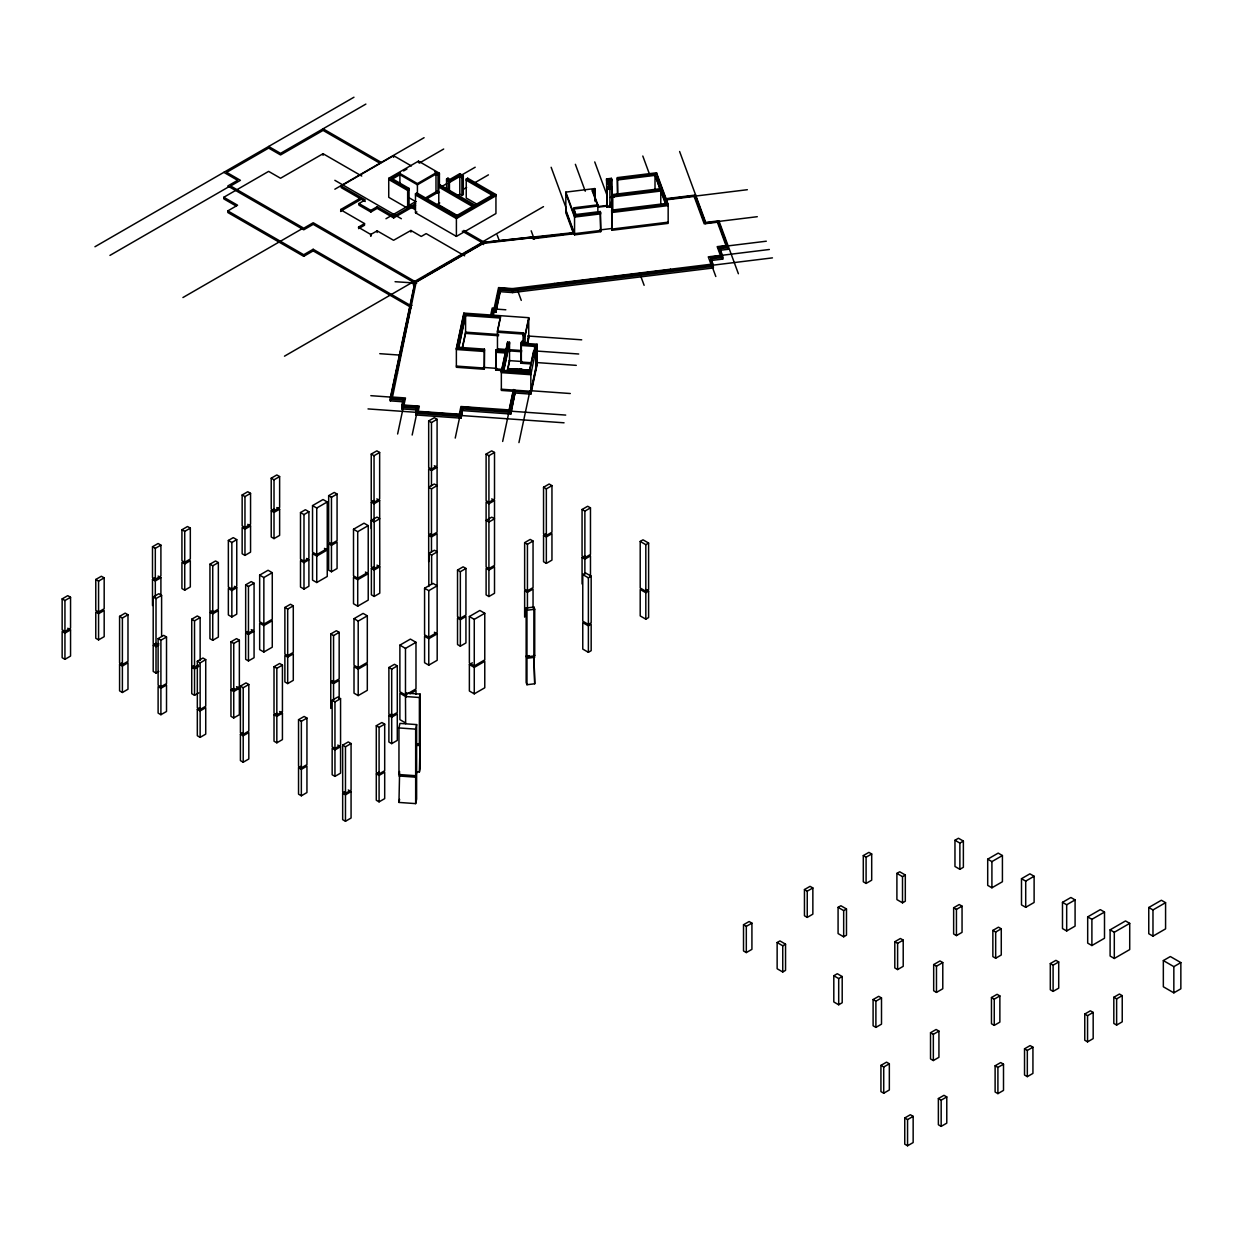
<?xml version="1.0" encoding="UTF-8"?>
<svg xmlns="http://www.w3.org/2000/svg" width="1243" height="1243" viewBox="0 0 1243 1243"><rect width="100%" height="100%" fill="white"/><g stroke="black" fill="none" stroke-linecap="round" stroke-linejoin="round"><path stroke-width="1.5" d="M390.286 399.252L403.26 400.184L403.26 401.8L390.286 400.868L390.286 399.252L414.758 284.196L413.36 283.388L413.36 285.004L414.758 285.812M390.286 400.868L414.354 287.708M396.766 373.211L411.215 305.327M533.915 239.138L533.915 237.522L483.403 243.364L416.156 282.177L392.493 397.045L405.482 397.962L405.234 399.096L403.26 398.972L401.753 406.057L417.089 407.145L416.001 412.319M462.676 410.61L510.842 414.028L515.317 391.405L510.842 412.412L462.676 408.994L461.06 418.161L416.032 414.976L417.089 409.972L401.753 408.885L403.26 400.184M401.753 408.885L403.26 401.8M404.053 399.019L402.639 405.669L417.974 406.756L416.887 411.915L460.33 414.991L461.976 407.269L478.695 408.465M404.441 399.05L403.089 405.467L418.425 406.554L417.322 411.713L459.988 414.742L461.635 407.02L478.741 408.232M397.62 433.993L403.524 406.181M405.234 399.096L403.959 405.063L419.311 406.15L418.207 411.309L459.304 414.23L460.935 406.508L509.117 409.926L513.312 390.178M416.032 414.976L417.089 408.357L401.753 407.269M412.163 435.034L416.98 412.381M528.741 318.907L525.136 335.89L523.163 335.75L523.521 334.103L497.464 332.254L500.478 316.841L465.581 314.37L458.574 347.294L484.428 349.128L484.428 368.13L484.195 369.264L456.367 367.291L456.367 348.289L463.857 313.096L528.741 317.695L528.741 338.329L527.576 343.798M463.857 314.308L456.367 349.501L484.195 351.474L484.428 350.34M458.962 346.673L465.581 315.582L500.478 318.053M462.07 348.63L465.581 332.161L498.645 334.507M462.458 348.009L465.581 333.373L465.581 314.37M455.233 438.08L460.05 415.442M461.06 418.161L462.676 407.782L565.705 415.084M398.956 727.947L399.92 723.395L416.623 724.591L416.623 771.173L415.659 775.71L398.956 774.529L398.956 727.947L415.659 729.128L416.623 724.591M406.352 693.112L405.638 696.531L419.388 697.494L420.118 694.091L406.352 693.112L406.352 696.997M490.612 315.598L492.212 308.062L494.17 308.202L498.552 287.599L512.551 288.594L710.996 264.246L708.277 256.85L720.381 255.374L717.18 246.642L725.99 245.57L717.382 222.186M491.327 315.971L492.896 308.575L494.869 308.715L499.251 288.112L512.458 289.044M491.684 316.157L493.238 308.839L495.211 308.979L499.593 288.36L512.458 289.277M492.399 316.514L493.937 309.336L495.895 309.476L500.276 288.873L512.644 289.759L772.447 257.876M492.787 315.94L493.937 310.548L495.895 310.688L500.276 290.085L512.644 290.971L713.342 266.344L713.342 267.96L512.644 292.587L500.276 291.701L495.895 312.319L493.937 312.179L493.176 315.769M398.956 774.529L399.593 771.499M415.659 803.615L415.659 777.17L416.623 772.633L416.623 799.078L415.659 803.615L398.956 802.434L399.593 772.96M478.4 408.9L478.633 407.766M497.464 350.044L497.464 331.042L500.478 316.841M398.956 802.434L399.593 799.404M502.25 370.554L495.693 370.088L495.941 349.936L521.656 351.753M495.941 351.163L495.693 352.297L505.528 352.981L505.761 350.635M512.551 288.594L512.644 289.759M495.941 367.742L495.693 368.876L502.25 369.342M495.693 370.088L495.941 349.936M415.954 743.842L419.388 744.091L420.118 740.688L420.118 694.091M419.388 771.996L420.118 742.133L420.118 768.578L419.388 771.996L415.954 771.748M537.069 363.22L530.839 392.508L501.349 390.426L501.349 371.408L507.579 342.12L509.537 342.26L509.537 361.278L507.548 370.663M507.579 343.332L501.349 372.636L530.839 374.718L535.717 350.573L533.76 350.433L529.114 372.232L503.555 370.414L503.555 371.626L509.537 343.472M503.555 370.414L509.537 342.26M507.144 371.315L509.537 360.05M507.905 370.134L518.719 370.911M508.232 368.612L519.046 369.373M512.893 372.48L513.639 368.985M523.303 344.451L523.66 341.592L521.687 341.452L520.801 345.43L534.863 346.424L534.506 348.133L536.463 348.273L537.069 345.43M523.163 342.866L523.521 332.891L497.464 331.042M521.345 344.311L521.687 341.452M523.66 341.592L523.303 343.239L537.069 344.218L537.069 364.836L530.839 394.124L515.317 393.021M525.136 343.006L525.136 334.662L528.741 317.695M502.669 441.451L513.716 389.51M511.898 400.619L514.105 390.224M512.287 400.65L514.493 390.255M510.842 411.2L515.286 390.318M518.937 372.185L519.652 368.845L521.625 368.985L520.91 372.325M531.351 363.966L520.801 363.22L521.05 343.084M519.31 372.822L520.087 369.155L521.066 369.233L520.289 372.9M520.273 369.466L519.698 370.973M520.755 369.497L520.677 371.051M527.141 343.037L528.741 335.486M527.141 344.249L528.741 336.698M521.656 371.113L530.621 372.045M521.982 369.591L530.947 370.507M534.506 351.691L534.863 345.212L520.801 344.218L520.801 363.22M529.502 371.626L533.76 351.645M536.463 366.063L537.069 344.218M518.937 442.601L529.984 390.659L570.288 393.518M535.717 368.363L530.839 391.296L501.349 389.214M536.463 364.852L537.069 362.008M484.195 369.264L484.428 349.128M484.428 366.918L484.195 368.052L456.367 366.079M358.481 227.112L364.541 223.585L364.541 225.201L358.59 228.634M360.501 198.088L340.768 209.492L340.691 211.403M94.95 246.751L353.96 97.218M365.877 104.086L280.561 153.34L268.659 146.472M109.943 255.405L229.007 186.668M236.077 205.965L223.802 198.88L223.802 197.264L268.628 171.379L280.545 178.246L323.056 153.712L361.729 176.04M411.34 307.549L313.174 250.884L303.727 256.338L227.795 212.506L227.795 210.89L237.599 205.219L223.802 197.264M334.849 189.216L424.081 137.693M365.24 201.506L341.141 187.6L341.141 185.984L393.611 155.686L411.386 165.956M388.733 178.308L407.657 189.231L407.657 208.234L388.733 197.311L388.733 178.308L418.471 161.139L439.416 173.243L439.416 185.129M182.923 297.543L301.987 228.805M396.999 174.75L400.308 172.855M403.602 170.944L406.912 169.032M439.416 174.455L438.018 175.263L435.982 174.082L417.415 184.803L399.904 174.688L391.545 179.52L391.545 178.308L399.904 173.476L417.415 183.591L435.982 172.87L438.018 174.051L439.416 173.243M419.171 163.175L443.689 149.02M340.8 211.092L362.148 198.756M415.535 205.313L393.674 217.929L377.142 208.373L370.849 212.025L358.932 205.142L358.932 203.526L365.24 199.89L341.141 185.984M358.932 203.526L370.849 210.393L377.142 206.758L393.674 216.298L415.535 203.681M407.657 189.231L409.056 188.423L409.056 207.426M409.056 189.635L407.657 190.443L388.733 179.52M227.795 210.89L303.727 254.722L313.174 249.268L411.34 305.933M478.011 204.815L466.234 198.025L466.234 179.023L467.648 178.215L495.941 194.545L495.941 213.547L456.399 236.388L415.488 212.771L415.488 193.753L416.902 192.945L456.399 215.754L473.521 205.872L473.521 207.084L438.779 187.025M446.563 189.091L446.563 178.976L447.962 178.169L449.997 179.349L459.801 173.678L463.297 175.698L463.297 194.716L461.899 195.524L459.801 194.296L456.834 196.021M456.989 215.319L438.779 204.815L438.779 185.813L440.177 185.005L474.919 205.064L493.129 194.545L493.129 195.757L466.234 180.235M448.024 190.583L448.583 180.157L446.563 178.976M448.024 180.468L449.438 181.276L459.801 175.294L461.899 176.506L463.297 175.698M385.967 218.737L415.721 201.552M440.504 187.242L447.107 183.436M460.33 175.807L475.199 167.215M425.153 198.134L437.381 191.065M463.297 176.91L461.899 177.718L459.801 176.506L449.438 182.503L446.563 180.188M425.619 199.486L437.381 192.696M435.982 172.87L435.982 191.873L438.018 193.053L439.416 192.245M358.466 227.314L370.492 234.306L370.694 235.984L370.942 234.383L377.142 230.856L393.58 240.287L410.905 230.468L421.253 236.45L426.163 233.606L464.633 255.825M415.488 212.771L416.902 211.963M436.386 204.909L439.758 202.966M463.251 189.402L466.622 187.46M475.012 182.612L488.437 174.859M478.244 204.365L483.201 201.49M486.51 199.579L489.82 197.668M415.488 193.753L456.399 217.37L495.941 194.545M495.941 195.757L456.399 218.582L415.488 194.965M284.476 356.182L413.002 281.975M483.045 241.546L543.502 206.633M413.36 282.177L483.403 241.748M427.934 274.408L483.403 242.385L533.309 236.854L534.335 238.64M428.214 274.579L483.403 242.711L574.406 233.202M413.36 283.388L483.403 242.96L484.49 243.581M62.15 598.893L67.759 595.661L70.556 597.277L70.556 628.181L64.947 631.413L62.15 629.797L62.15 598.893L64.947 600.509L70.556 597.277M95.773 579.487L101.367 576.255L104.179 577.871L104.179 608.759L98.57 612.007L95.773 610.375L95.773 579.487L98.57 581.102L104.179 577.871M152.501 546.734L158.11 543.502L160.906 545.118L160.906 576.006L155.313 579.238L152.501 577.622L152.501 546.734L155.313 548.349L160.906 545.118M181.929 529.751L187.522 526.519L190.319 528.135L190.319 559.024L184.725 562.256L181.929 560.64L181.929 529.751L184.725 531.367L190.319 528.135M242.152 494.978L247.761 491.731L250.558 493.347L250.558 524.251L244.964 527.483L242.152 525.867L242.152 494.978L244.964 496.594L250.558 493.347M271.223 478.182L276.832 474.95L279.628 476.566L279.628 507.47L274.019 510.702L271.223 509.086L271.223 478.182L274.019 479.814L279.628 476.566M152.501 605.527L152.501 579.331L155.313 577.715M276.832 507.548L279.628 509.164L279.628 535.376L274.019 538.607L271.223 536.992L271.223 510.78L274.019 509.164M371.237 454.083L376.847 450.852L379.643 452.468L379.643 499.049L374.05 502.296L371.237 500.68L371.237 454.083L374.05 455.699L379.643 452.468M428.68 420.926L434.289 417.695L437.085 419.311L437.085 465.892L431.476 469.139L428.68 467.508L428.68 420.926L431.476 422.542L437.085 419.311M64.947 633.107L70.556 629.875L70.556 656.071L64.947 659.318L62.15 657.702L62.15 631.491L64.947 633.107L64.947 659.318M98.57 613.7L104.179 610.468L104.179 636.665L98.57 639.896L95.773 638.28L95.773 612.084L98.57 613.7L98.57 639.896M152.501 579.331L155.313 580.947L160.906 577.715L160.906 596.422M184.725 563.965L190.319 560.717L190.319 586.929L184.725 590.161L181.929 588.545L181.929 562.349L184.725 563.965L184.725 590.161M244.964 529.176L250.558 525.944L250.558 552.156L244.964 555.388L242.152 553.772L242.152 527.56L244.964 529.176L244.964 555.388M271.223 510.78L274.019 512.396L279.628 509.164M228.355 540.456L233.249 537.629L236.76 539.648L236.76 586.23L231.851 589.073L228.355 587.038L228.355 540.456L231.851 542.476L236.76 539.648M119.577 616.373L125.186 613.125L127.982 614.757L127.982 661.338L122.389 664.57L119.577 662.954L119.577 616.373L122.389 617.989L127.982 614.757M158.809 643.548L156.012 645.164L153.2 643.548L153.2 596.951L158.809 593.719L161.606 595.335L161.606 636.105M209.943 564.198L215.536 560.966L218.348 562.582L218.348 609.163L212.739 612.411L209.943 610.779L209.943 564.198L212.739 565.814L218.348 562.582M328.665 495.662L334.258 492.43L337.071 494.046L337.071 540.627L331.461 543.859L328.665 542.243L328.665 495.662L331.461 497.278L337.071 494.046M300.495 512.551L305.39 509.723L308.901 511.743L308.901 558.34L303.991 561.168L300.495 559.148L300.495 512.551L303.991 514.571L308.901 511.743M312.537 505.606L323.04 499.531L327.251 501.954L327.251 548.551L316.747 554.611L312.537 552.187L312.537 505.606L316.747 508.03L327.251 501.954M153.2 596.951L156.012 598.567L161.606 595.335M371.237 528.57L371.237 502.125L374.05 500.509M371.237 502.125L374.05 503.741L379.643 500.509L379.783 565.301L374.19 568.533L371.377 566.917L371.377 520.32L376.986 517.088L379.783 518.704L374.19 521.936L371.377 520.32M431.476 470.584L437.085 467.352L437.085 532.222L431.476 535.453L428.68 533.837L428.68 468.968L431.476 470.584L431.476 485.702M231.851 590.518L236.76 587.69L236.76 614.135L231.851 616.963L228.355 614.943L228.355 588.498L231.851 590.518L231.851 616.963M259.663 575.121L268.068 570.257L272.264 572.681L272.264 619.278L263.858 624.126L259.663 621.702L259.663 575.121L263.858 577.544L272.264 572.681M245.663 584.832L251.257 581.584L254.069 583.2L254.069 629.797L248.46 633.029L245.663 631.413L245.663 584.832L248.46 586.447L254.069 583.2M158.11 638.607L163.703 635.375L166.515 636.991L166.515 683.572L160.906 686.804L158.11 685.188L158.11 638.607L160.906 640.223L166.515 636.991M198.725 664.974L194.53 667.398L191.733 665.782L191.733 619.2L197.326 615.969L200.139 617.585L200.139 660.282M191.733 619.2L194.53 620.816L200.139 617.585M353.509 529.254L364.028 523.194L368.223 525.618L368.223 572.2L357.72 578.275L353.509 575.851L353.509 529.254L357.72 531.678L368.223 525.618M119.577 664.415L122.389 666.03L127.982 662.783L127.982 689.244L122.389 692.475L119.577 690.859L119.577 664.415L122.389 662.783M158.809 671.438L156.012 673.069L153.2 671.438L153.2 644.993L156.012 643.377M209.943 612.24L212.739 613.856L218.348 610.624L218.348 637.069L212.739 640.3L209.943 638.684L209.943 612.24L212.739 610.624M486.106 454.083L491.715 450.852L494.512 452.468L494.512 499.049L488.919 502.296L486.106 500.68L486.106 454.083L488.919 455.699L494.512 452.468M153.2 644.993L156.012 646.609L158.809 644.993M331.461 545.32L337.071 542.088L337.071 568.533L331.461 571.764L328.665 570.149L328.665 543.704L331.461 545.32L331.461 571.764M303.991 562.613L308.901 559.785L308.901 586.23L303.991 589.073L300.495 587.038L300.495 560.593L303.991 562.613L303.991 589.073M431.476 488.872L437.085 485.625L434.289 484.009L428.68 487.24L431.476 488.872L431.476 535.453M316.747 556.072L327.251 549.996L327.251 576.457L316.747 582.516L312.537 580.093L312.537 553.648L316.747 556.072L316.747 582.516M284.88 607.47L290.489 604.238L293.286 605.854L293.286 652.435L287.692 655.667L284.88 654.051L284.88 607.47L287.692 609.086L293.286 605.854M251.257 629.626L254.069 631.242L254.069 657.702L248.46 660.934L245.663 659.318L245.663 632.873L248.46 631.242M197.326 661.26L202.935 658.013L205.732 659.629L205.732 706.226L200.139 709.458L197.326 707.842L197.326 661.26L200.139 662.876L205.732 659.629M230.949 641.839L236.558 638.607L239.355 640.223L239.355 686.804L233.746 690.051L230.949 688.436L230.949 641.839L233.746 643.454L239.355 640.223M198.725 692.879L194.53 695.303L191.733 693.687L191.733 667.242L194.53 665.626M245.663 632.873L248.46 634.489L254.069 631.242M263.858 625.586L272.264 620.723L272.264 647.183L263.858 652.031L259.663 649.607L259.663 623.163L263.858 625.586L263.858 652.031M160.906 688.265L166.515 685.033L166.515 711.478L160.906 714.709L158.11 713.094L158.11 686.649L160.906 688.265L160.906 714.709M191.733 667.242L194.53 668.858L198.725 666.434M376.986 565.13L379.783 566.746L379.783 593.191L374.19 596.438L371.377 594.807L371.377 568.362L374.19 566.746M428.68 561.743L428.68 535.282L431.476 533.667M371.377 568.362L374.19 569.978L379.783 566.746M428.68 535.282L431.476 536.914L437.085 533.667L437.179 632.392L428.773 637.255L424.578 634.816L424.578 588.234L432.984 583.387L437.179 585.81L428.773 590.658L424.578 588.234M488.919 503.741L494.512 500.509L494.512 565.379L488.919 568.61L486.106 566.994L486.106 502.125L488.919 503.741L488.919 520.755M357.72 579.72L368.223 573.66L368.223 600.105L357.72 606.18L353.509 603.741L353.509 577.296L357.72 579.72L357.72 606.18M428.819 553.492L434.429 550.245L437.225 551.861L431.616 555.108L428.819 553.492L428.819 586.478M543.548 487.24L549.157 484.009L551.954 485.625L551.954 532.222L546.345 535.453L543.548 533.837L543.548 487.24L546.345 488.872L551.954 485.625M488.919 522.029L494.512 518.782L491.715 517.166L486.106 520.413L488.919 522.029L488.919 568.61M354.006 618.672L363.111 613.405L367.307 615.829L367.307 662.426L358.202 667.677L354.006 665.254L354.006 618.672L358.202 621.096L367.307 615.829M197.326 709.287L200.139 710.918L205.732 707.671L205.732 734.131L200.139 737.363L197.326 735.747L197.326 709.287L200.139 707.671M236.558 686.649L239.355 688.265L239.355 714.709L233.746 717.941L230.949 716.325L230.949 689.881L233.746 688.265M287.692 657.127L293.286 653.896L293.286 680.341L287.692 683.572L284.88 681.956L284.88 655.512L287.692 657.127L287.692 683.572M240.412 686.12L246.005 682.889L248.818 684.505L248.818 731.086L243.208 734.333L240.412 732.702L240.412 686.12L243.208 687.736L248.818 684.505M274.019 666.714L279.628 663.482L282.425 665.098L282.425 711.68L276.832 714.911L274.019 713.296L274.019 666.714L276.832 668.33L282.425 665.098M330.762 633.961L336.371 630.729L339.168 632.345L339.168 678.927L333.559 682.158L330.762 680.543L330.762 633.961L333.559 635.577L339.168 632.345M230.949 689.881L233.746 691.496L239.355 688.265M457.533 570.071L463.142 566.824L465.939 568.455L465.939 615.036L460.345 618.268L457.533 616.652L457.533 570.071L460.345 571.687L465.939 568.455M524.639 542.647L530.233 539.415L533.045 541.031L533.045 587.613L527.436 590.845L524.639 589.229L524.639 542.647L527.436 544.263L533.045 541.031M582.066 509.49L587.675 506.258L590.472 507.874L590.472 554.456L584.878 557.687L582.066 556.072L582.066 509.49L584.878 511.106L590.472 507.874M543.548 535.282L546.345 536.914L551.954 533.667L551.954 560.111L546.345 563.359L543.548 561.743L543.548 535.282L546.345 533.667M488.919 570.071L494.512 566.824L494.512 593.284L488.919 596.516L486.106 594.9L486.106 568.455L488.919 570.071L488.919 596.516M240.412 734.162L243.208 735.778L248.818 732.547L248.818 758.991L243.208 762.223L240.412 760.607L240.412 734.162L243.208 732.547M279.628 711.524L282.425 713.14L282.425 739.585L276.832 742.817L274.019 741.201L274.019 714.756L276.832 713.14M330.762 708.448L330.762 682.003L333.559 680.387M358.202 669.138L367.307 663.871L367.307 690.331L358.202 695.583L354.006 693.159L354.006 666.714L358.202 669.138L358.202 695.583M399.889 645.148L410.392 639.088L415.985 642.32L415.985 688.902L405.482 694.977L399.889 691.745L399.889 645.148L405.482 648.395L415.985 642.32M274.019 714.756L276.832 716.372L282.425 713.14M330.762 682.003L333.559 683.619L339.168 680.387L339.168 699.265M460.345 619.729L465.939 616.481L465.939 642.942L460.345 646.174L457.533 644.558L457.533 618.113L460.345 619.729L460.345 646.174M428.773 638.7L437.179 633.852L437.179 660.297L428.773 665.145L424.578 662.721L424.578 636.276L428.773 638.7L428.773 665.145M469.372 616.528L479.876 610.453L484.77 613.296L484.77 659.878L474.267 665.937L469.372 663.109L469.372 616.528L474.267 619.356L484.77 613.296M298.538 719.681L304.147 716.45L306.943 718.066L306.943 764.647L301.35 767.894L298.538 766.278L298.538 719.681L301.35 721.297L306.943 718.066M332.161 700.275L337.77 697.043L340.566 698.659L340.566 745.241L334.957 748.472L332.161 746.857L332.161 700.275L334.957 701.891L340.566 698.659M388.888 667.522L394.497 664.29L397.294 665.906L397.294 712.488L391.7 715.719L388.888 714.104L388.888 667.522L391.7 669.138L397.294 665.906M582.066 583.977L582.066 557.532L584.878 555.916M524.639 617.134L524.639 590.689L527.436 592.305L533.045 589.073L533.045 607.967M582.066 557.532L584.878 559.148L590.472 555.916L590.472 576.69M582.765 574.592L585.577 572.976L591.171 576.208L591.171 622.79L588.374 624.421L582.765 621.174L582.765 574.592L588.374 577.824L591.171 576.208M640.207 541.435L643.004 539.819L648.613 543.051L648.613 589.633L645.816 591.248L640.207 588.017L640.207 541.435L645.816 544.667L648.613 543.051M409.988 693.827L415.985 690.362L415.985 694.138M469.372 664.57L474.267 667.398L484.77 661.323L484.77 687.783L474.267 693.843L469.372 691.015L469.372 664.57L472.371 662.83M298.538 767.723L301.35 769.339L306.943 766.108L306.943 792.552L301.35 795.8L298.538 794.168L298.538 767.723L301.35 766.108M388.888 715.564L391.7 717.18L397.294 713.948L397.294 740.393L391.7 743.625L388.888 742.009L388.888 715.564L391.7 713.948M342.664 745.163L348.273 741.931L351.07 743.547L351.07 790.128L345.476 793.36L342.664 791.744L342.664 745.163L345.476 746.779L351.07 743.547M376.287 725.757L381.896 722.525L384.693 724.141L384.693 770.722L379.084 773.954L376.287 772.338L376.287 725.757L379.084 727.373L384.693 724.141M334.957 749.933L340.566 746.701L340.566 773.146L334.957 776.378L332.161 774.762L332.161 748.317L334.957 749.933L334.957 776.378M588.374 625.866L591.171 624.25L591.171 650.695L588.374 652.311L582.765 649.079L582.765 622.634L588.374 625.866L588.374 652.311M645.816 592.709L648.613 591.093L648.613 617.538L645.816 619.154L640.207 615.922L640.207 589.477L645.816 592.709L645.816 619.154M348.273 789.973L351.07 791.589L351.07 818.034L345.476 821.266L342.664 819.65L342.664 793.205L345.476 791.589M376.287 773.799L379.084 775.414L384.693 772.183L384.693 798.627L379.084 801.859L376.287 800.243L376.287 773.799L379.084 772.183M342.664 793.205L345.476 794.821L351.07 791.589M743.516 924.745L749.125 921.514L751.922 923.129L751.922 949.341L746.313 952.573L743.516 950.957L743.516 924.745L746.313 926.361L751.922 923.129M804.454 889.568L810.063 886.337L812.86 887.953L812.86 914.149L807.251 917.396L804.454 915.78L804.454 889.568L807.251 891.184L812.86 887.953M863.295 855.604L868.888 852.372L871.7 853.988L871.7 880.184L866.091 883.416L863.295 881.8L863.295 855.604L866.091 857.219L871.7 853.988M777.139 942.536L779.936 940.92L785.545 944.167L785.545 970.363L782.748 971.979L777.139 968.748L777.139 942.536L782.748 945.783L785.545 944.167M838.077 907.359L840.874 905.743L846.483 908.975L846.483 935.187L843.671 936.802L838.077 933.571L838.077 907.359L843.671 910.591L846.483 908.975M896.902 873.394L899.714 871.778L905.308 875.01L905.308 901.222L902.511 902.838L896.902 899.59L896.902 873.394L902.511 876.626L905.308 875.01M954.966 840.268L958.462 838.248L963.372 841.076L963.372 867.288L959.876 869.308L954.966 866.48L954.966 840.268L959.876 843.096L963.372 841.076M987.703 859.177L998.222 853.102L1002.417 855.541L1002.417 881.738L991.914 887.797L987.703 885.373L987.703 859.177L991.914 861.601L1002.417 855.541M833.804 975.739L837.3 973.72L842.195 976.547L842.195 1002.744L838.699 1004.779L833.804 1001.951L833.804 975.739L838.699 978.567L842.195 976.547M894.805 941.728L900.414 938.496L903.21 940.112L903.21 966.324L897.617 969.556L894.805 967.94L894.805 941.728L897.617 943.344L903.21 940.112M953.645 907.763L959.239 904.531L962.051 906.147L962.051 932.359L956.442 935.591L953.645 933.975L953.645 907.763L956.442 909.379L962.051 906.147M1021.497 878.692L1029.903 873.829L1034.114 876.253L1034.114 902.465L1025.708 907.312L1021.497 904.888L1021.497 878.692L1025.708 881.116L1034.114 876.253M873.099 999.558L878.692 996.327L881.505 997.943L881.505 1024.154L875.895 1027.386L873.099 1025.77L873.099 999.558L875.895 1001.174L881.505 997.943M933.679 964.584L939.988 960.948L942.784 962.564L942.784 988.76L936.476 992.396L933.679 990.78L933.679 964.584L936.476 966.199L942.784 962.564M992.862 930.417L998.471 927.169L1001.268 928.801L1001.268 954.997L995.674 958.229L992.862 956.613L992.862 930.417L995.674 932.032L1001.268 928.801M1062.485 902.34L1070.891 897.493L1075.086 899.916L1075.086 926.113L1066.68 930.976L1062.485 928.552L1062.485 902.34L1066.68 904.764L1075.086 899.916M1087.687 916.899L1100.304 909.627L1104.499 912.051L1104.499 938.247L1091.898 945.535L1087.687 943.111L1087.687 916.899L1091.898 919.323L1104.499 912.051M930.525 1032.715L936.134 1029.484L938.931 1031.1L938.931 1057.311L933.338 1060.543L930.525 1058.927L930.525 1032.715L933.338 1034.331L938.931 1031.1M991.463 997.539L997.072 994.307L999.869 995.923L999.869 1022.119L994.26 1025.366L991.463 1023.75L991.463 997.539L994.26 999.154L999.869 995.923M1050.304 963.574L1055.897 960.342L1058.71 961.958L1058.71 988.154L1053.101 991.386L1050.304 989.77L1050.304 963.574L1053.101 965.19L1058.71 961.958M1110.108 929.842L1125.521 920.939L1129.716 923.363L1129.716 949.574L1114.303 958.477L1110.108 956.038L1110.108 929.842L1114.303 932.266L1129.716 923.363M1148.765 907.514L1161.382 900.243L1165.577 902.667L1165.577 928.863L1152.976 936.15L1148.765 933.726L1148.765 907.514L1152.976 909.938L1165.577 902.667M880.93 1065.391L886.539 1062.159L889.335 1063.775L889.335 1089.971L883.726 1093.218L880.93 1091.587L880.93 1065.391L883.726 1067.007L889.335 1063.775M1163.339 960.575L1170.347 956.535L1180.85 962.595L1180.85 988.806L1173.843 992.846L1163.339 986.771L1163.339 960.575L1173.843 966.634L1180.85 962.595M904.749 1117.97L910.358 1114.722L913.154 1116.354L913.154 1142.55L907.561 1145.782L904.749 1144.166L904.749 1117.97L907.561 1119.586L913.154 1116.354M938.372 1098.548L943.981 1095.316L946.778 1096.932L946.778 1123.144L941.169 1126.376L938.372 1124.76L938.372 1098.548L941.169 1100.164L946.778 1096.932M995.115 1065.795L1000.708 1062.563L1003.505 1064.179L1003.505 1090.391L997.911 1093.622L995.115 1092.007L995.115 1065.795L997.911 1067.411L1003.505 1064.179M1024.527 1048.812L1030.121 1045.581L1032.933 1047.196L1032.933 1073.408L1027.324 1076.64L1024.527 1075.024L1024.527 1048.812L1027.324 1050.428L1032.933 1047.196M1084.766 1014.039L1090.36 1010.808L1093.172 1012.423L1093.172 1038.62L1087.563 1041.867L1084.766 1040.236L1084.766 1014.039L1087.563 1015.655L1093.172 1012.423M1113.821 997.259L1119.43 994.027L1122.227 995.643L1122.227 1021.839L1116.634 1025.071L1113.821 1023.455L1113.821 997.259L1116.634 998.875L1122.227 995.643M371.16 234.321L371.036 235.984M611.805 179.458L608.884 179.815L611.836 187.817L611.836 206.82L607.019 207.239L606.537 178.93L611.385 178.339L611.805 179.458L611.805 198.46L611.385 178.339M617.398 194.825L617.398 177.609L656.537 172.793L668.159 204.38L668.159 223.383L612.069 230.266L611.649 210.145L665.813 203.495L665.813 204.707L660.779 191.034L612.721 196.922L612.302 195.804M655.014 174.16L617.398 178.821L617.802 179.94L655.014 175.372L660.359 189.915L655.014 174.16L655.014 189.604M608.884 179.815L608.884 181.027L611.805 180.67L611.385 179.551M573.52 233.622L565.829 212.739L565.829 192.121L594.791 188.563L595.211 201.568M597.852 211.403L597.852 204.846L573.629 207.814L576.099 215.723L573.629 209.042L597.852 206.058L592.398 191.236L592.398 190.024L595.211 189.682M606.537 178.93L609.427 186.761L606.615 187.118L607.019 188.237L611.836 187.817M592.398 191.236L595.211 190.894L594.791 189.775M612.302 210.051L612.302 194.592L660.359 188.703M612.302 194.592L612.721 195.71L660.779 189.822L665.813 203.495M610.391 197.466L614.228 197M597.324 206.633L606.802 205.468M665.456 198.74L695.645 195.027L705.729 222.435L718.905 220.819L738.389 273.74M598.054 207.161L611.836 205.608L610.655 202.407M665.487 199.206L695.023 195.571L705.123 222.979L718.299 221.363L727.404 246.098L718.578 247.171L721.795 255.903L710.452 257.285M665.813 199.393L694.728 195.85L704.812 223.258L717.988 221.642L727.419 247.606M696.002 196.006L747.354 189.713M665.456 199.952L695.645 196.239L705.729 223.662M576.099 214.511L600.307 211.528L600.726 231.664L574.561 234.865L565.829 211.124M565.829 192.121L574.561 215.862L600.726 212.646M611.649 210.145L612.069 211.263L668.159 204.38M668.159 205.592L612.069 212.475L611.649 211.357M574.157 232.534L484.49 242.369L463.779 230.406M533.729 237.972L574.313 232.985M600.151 229.924L611.603 228.526M668.159 222.171L612.069 229.054L611.649 227.935M719.107 221.378L757.282 216.702M728.056 247.699L719.526 248.74L719.526 250.356L728.056 249.315L728.056 247.699L718.625 222.077L704.206 223.802L694.107 196.394M726.937 245.912L718.112 247L722.742 259.088L710.623 260.564L710.623 258.948L722.742 257.472L722.742 259.088M728.134 245.881L766.309 241.204M728.336 246.44L719.526 247.528L722.742 256.26L710.623 257.736M722.369 255.25L769.355 249.486M710.375 257.068L721.328 255.732M554.689 283.886L670.567 269.669M554.766 284.119L670.645 269.902M526.146 607.998L533.9 607.05L534.723 609.288L534.723 655.869L526.97 656.817L526.146 654.579L526.146 607.998L526.97 610.235L526.97 656.817M526.97 610.235L534.723 609.288M534.723 683.774L533.9 655.092L534.723 683.774L526.97 684.722L526.146 682.485L526.146 656.04L529.238 655.651M526.146 656.04L526.97 658.277L534.723 657.329M395.072 281.71L416.731 283.124M500.214 289.168L510.05 289.852M495.988 309.087L505.823 309.787M410.035 305.234L411.992 305.374M523.163 334.522L525.136 334.662M527.638 335.983L581.708 339.821M465.581 333.373L498.645 335.719M521.687 342.664L523.66 342.804M534.506 346.921L536.463 347.061M536.199 351.008L578.694 354.006M497.464 348.832L521.656 350.542M456.367 348.289L484.195 350.262M495.693 351.085L505.528 351.769M521.345 360.89L520.801 362.008L531.351 362.754M509.304 360.61L522.2 361.527M535.966 362.505L576.286 365.364M379.768 353.68L399.423 355.078M507.734 368.565L519.527 369.404M520.025 369.451L521.003 369.513M521.501 369.544L529.922 370.15M483.48 367.431L496.982 368.394M507.408 370.103L519.201 370.942M521.174 371.082L529.596 371.673M511.23 371.641L518.455 372.154M512.132 371.999L515.503 372.232M501.349 371.408L530.839 373.506L530.839 394.124M395.585 373.133L397.558 373.257M511.106 400.557L513.079 400.697M370.834 395.678L390.488 397.076M403.26 398.972L390.286 398.04L414.758 282.984L313.205 224.346L303.743 229.815L227.811 185.984L237.631 180.313L223.833 172.342M368.021 408.916L564.058 422.806M416.032 413.36L461.06 416.545M415.954 745.303L419.388 745.536M398.956 775.989L415.659 777.17M484.288 189.029L487.613 190.956M466.234 179.023L493.129 194.545M434.584 171.658L437.8 173.523M438.779 185.813L473.521 205.872M323.071 128.79L380.576 161.994M379.177 162.802L323.071 130.406L280.561 154.955L268.659 148.088L226.63 172.342L240.427 180.313L230.623 185.984L303.743 228.199L313.205 222.73L414.758 281.369M391.545 178.308L409.056 188.423M399.5 184.119L407.455 188.718M431.709 202.718L436.65 205.561M407.875 197.078L415.83 201.677M462.303 231.167L482.004 242.556M410.563 205.344L415.146 208.001M409.149 206.152L415.209 209.647M334.849 180.313L401.38 218.737M364.541 223.585L340.691 209.787M434.289 465.737L437.085 467.352M491.715 498.894L494.512 500.509M645.816 589.477L648.613 591.093M376.847 498.894L379.643 500.509M324.454 548.381L327.251 549.996M365.426 572.044L368.223 573.66M247.761 524.328L250.558 525.944M306.57 558.449L308.901 559.785M434.382 632.236L437.179 633.852M234.414 586.339L236.76 587.69M158.11 576.084L160.906 577.715M405.482 722.882L399.889 719.635L399.889 693.19L405.482 696.437L405.638 723.706M337.77 745.085L340.566 746.701M67.759 628.259L70.556 629.875M719.526 248.74L722.742 257.472M679.61 151.506L695.645 195.027M705.107 223.554L695.645 196.239M710.219 256.617L713.342 265.116M710.623 258.948L713.342 266.344M710.623 260.564L713.342 267.96M711.695 265.318L715.813 276.505M657.174 175.76L667.522 203.836M642.802 156.028L649.934 175.418M670.397 269.218L670.8 270.337M617.398 177.609L617.802 194.172M608.884 181.027L611.836 189.029L607.019 189.449L606.615 188.33M609.893 188.05L609.893 207.053M606.537 180.142L608.852 186.419M611.385 196.13L611.805 197.249M639.99 274.128L644.123 285.315M610.655 203.619L611.836 206.82M594.744 161.932L607.066 195.4M610.375 204.38L613.032 211.59M606.615 204.909L607.019 206.027M592.398 190.024L597.852 204.846M600.307 212.739L600.726 213.858L574.561 217.074L565.829 193.333M600.307 229.333L600.726 230.452L532.812 238.78L532.392 237.662M600.726 231.664L600.307 211.528M575.369 164.309L585.267 191.22M551.146 167.277L566.342 208.56M565.829 209.912L574.561 233.653M554.518 283.451L554.922 284.569M531.181 230.794L533.247 236.388M497.169 234.974L499.235 240.567M517.135 289.199L521.268 300.386M534.723 655.869L533.9 653.632L533.9 607.05M1173.843 966.634L1173.843 992.846M1152.976 909.938L1152.976 936.15M1116.634 998.875L1116.634 1025.071M1114.303 932.266L1114.303 958.477M1091.898 919.323L1091.898 945.535M1087.563 1015.655L1087.563 1041.867M1066.68 904.764L1066.68 930.976M1053.101 965.19L1053.101 991.386M1027.324 1050.428L1027.324 1076.64M1025.708 881.116L1025.708 907.312M997.911 1067.411L997.911 1093.622M995.674 932.032L995.674 958.229M994.26 999.154L994.26 1025.366M991.914 861.601L991.914 887.797M959.876 843.096L959.876 869.308M956.442 909.379L956.442 935.591M941.169 1100.164L941.169 1126.376M936.476 966.199L936.476 992.396M933.338 1034.331L933.338 1060.543M907.561 1119.586L907.561 1145.782M902.511 876.626L902.511 902.838M897.617 943.344L897.617 969.556M883.726 1067.007L883.726 1093.218M875.895 1001.174L875.895 1027.386M866.091 857.219L866.091 883.416M843.671 910.591L843.671 936.802M838.699 978.567L838.699 1004.779M807.251 891.184L807.251 917.396M782.748 945.783L782.748 971.979M746.313 926.361L746.313 952.573M718.625 222.077L718.625 223.693M660.779 189.822L660.779 205.266M656.537 172.793L656.537 174.02M645.816 544.667L645.816 591.248M612.721 195.71L612.721 211.17M612.069 211.263L612.069 230.266M607.019 188.237L607.019 207.239M594.791 188.563L594.791 200.449M588.374 577.824L588.374 624.421M584.878 511.106L584.878 557.687M584.878 559.148L584.878 574.266M574.561 215.862L574.561 234.865M546.345 488.872L546.345 535.453M546.345 536.914L546.345 563.359M535.717 350.573L535.717 369.575M534.863 345.212L534.863 351.769M533.76 350.433L533.76 356.99M527.436 544.263L527.436 590.845M527.436 592.305L527.436 609.303M526.97 658.277L526.97 684.722M523.521 332.891L523.521 342.99M521.345 343.099L521.345 362.101M512.644 290.971L512.644 292.587M510.842 412.412L510.842 414.028M507.579 342.12L507.579 346.89M500.276 290.085L500.276 291.701M495.895 310.688L495.895 312.319M493.937 310.548L493.937 312.179M488.919 455.699L488.919 502.296M483.403 242.96L483.403 244.576M474.919 205.064L474.919 206.276M474.267 619.356L474.267 665.937M474.267 667.398L474.267 693.843M467.648 178.215L467.648 179.427M463.857 313.096L463.857 317.866M461.899 176.506L461.899 195.524M460.345 571.687L460.345 618.268M459.801 173.678L459.801 174.89M459.801 175.294L459.801 194.296M456.399 217.37L456.399 236.388M449.438 181.276L449.438 191.391M447.962 178.169L447.962 179.38M440.177 185.005L440.177 186.217M438.018 174.051L438.018 193.053M431.616 555.108L431.616 584.226M431.476 422.542L431.476 469.139M431.476 536.914L431.476 552.016M428.773 590.658L428.773 637.255M419.388 697.494L419.388 744.091M418.471 161.139L418.471 162.351M417.415 183.591L417.415 193.69M416.902 192.945L416.902 194.157M415.659 729.128L415.659 775.71M410.905 230.468L410.905 232.084M405.482 648.395L405.482 694.977M399.904 173.476L399.904 185.362M393.611 155.686L393.611 157.302M393.674 216.298L393.674 217.929M391.7 669.138L391.7 715.719M391.7 717.18L391.7 743.625M379.084 727.373L379.084 773.954M379.084 775.414L379.084 801.859M377.142 206.758L377.142 208.373M377.142 230.856L377.142 232.488M374.19 521.936L374.19 568.533M374.19 569.978L374.19 596.438M374.05 455.699L374.05 502.296M374.05 503.741L374.05 520.755M370.849 210.393L370.849 212.025M358.202 621.096L358.202 667.677M357.72 531.678L357.72 578.275M345.476 746.779L345.476 793.36M345.476 794.821L345.476 821.266M340.8 209.477L340.8 211.496M334.957 701.891L334.957 748.472M333.559 635.577L333.559 682.158M333.559 683.619L333.559 700.617M331.461 497.278L331.461 543.859M323.056 153.712L323.056 155.328M316.747 508.03L316.747 554.611M313.174 249.268L313.174 250.884M303.991 514.571L303.991 561.168M303.727 254.722L303.727 256.338M301.35 721.297L301.35 767.894M301.35 769.339L301.35 795.8M287.692 609.086L287.692 655.667M276.832 668.33L276.832 714.911M276.832 716.372L276.832 742.817M274.019 479.814L274.019 510.702M274.019 512.396L274.019 538.607M263.858 577.544L263.858 624.126M248.46 586.447L248.46 633.029M248.46 634.489L248.46 660.934M244.964 496.594L244.964 527.483M243.208 687.736L243.208 734.333M243.208 735.778L243.208 762.223M233.746 643.454L233.746 690.051M233.746 691.496L233.746 717.941M231.851 542.476L231.851 589.073M212.739 565.814L212.739 612.411M212.739 613.856L212.739 640.3M200.139 662.876L200.139 709.458M200.139 710.918L200.139 737.363M194.53 620.816L194.53 667.398M194.53 668.858L194.53 695.303M184.725 531.367L184.725 562.256M160.906 640.223L160.906 686.804M156.012 598.567L156.012 645.164M156.012 646.609L156.012 673.069M155.313 548.349L155.313 579.238M155.313 580.947L155.313 597.79M122.389 617.989L122.389 664.57M122.389 666.03L122.389 692.475M98.57 581.102L98.57 612.007M64.947 600.509L64.947 631.413"/></g></svg>
